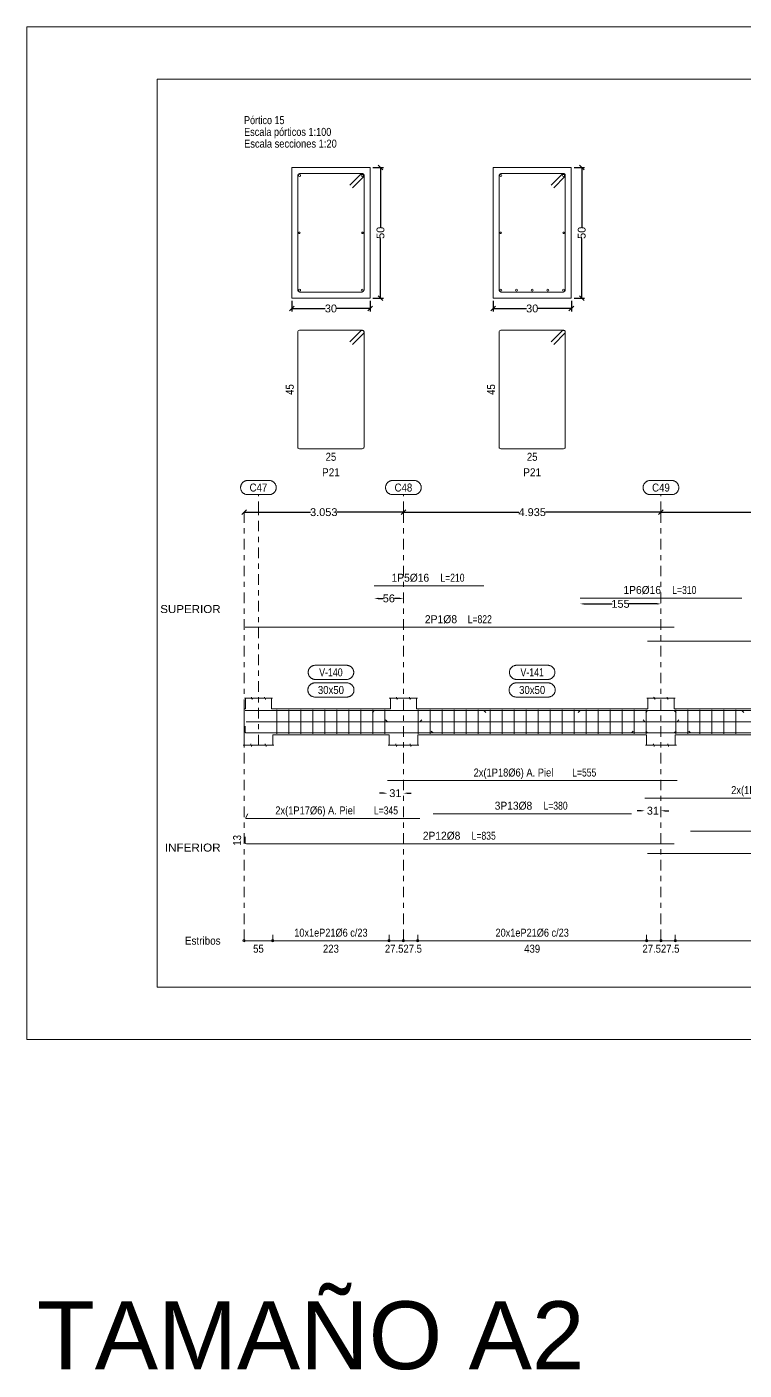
# Model space of a CAD drawing. Header units: millimetres. Extents: x 2 to 158, y -69 to 77.
# Drawn here: x 67.36 to 81.11, y -3.35 to 22.39 of the extents above; entities that cross this region are included whole.
import ezdxf
from ezdxf.enums import TextEntityAlignment as Align

# ---------------------------------------------------------------- set-up
doc = ezdxf.new("R2010")
doc.units = ezdxf.units.MM
doc.linetypes.add('CYPE_RAYAPUNTO', pattern=[0.4125, 0.2025, -0.105, 0, -0.105])
for name, color, linetype, lineweight in [('ALZ_ARM_LONG_ARM_TEXTOS', 3, 'Continuous', 9), ('ALZ_ARM_LONG_TXT_LONG', 3, 'Continuous', 9), ('ALZ_ARM_TRANS_TXT_EST', 3, 'Continuous', 9), ('ALZ_CONT_NUDOS', 122, 'Continuous', 9), ('ALZ_CONT_VIG_HORMIGON', 2, 'Continuous', 9), ('ALZ_COT_COT_ANCLAJES', 3, 'Continuous', 0), ('ALZ_COT_COT_ARM', 3, 'Continuous', 0), ('ALZ_COT_COT_EST', 3, 'Continuous', 0), ('ALZ_COT_COT_LIN_APOYOS', 2, 'CYPE_RAYAPUNTO', 0), ('ALZ_COT_LONGITUD_PROYECTADA', 122, 'Continuous', 0), ('ALZ_COT_TEXTOS_ESTRIBOS', 122, 'Continuous', 0), ('ALZ_REF_COT_LIN_AUX_COTA', 2, 'CYPE_RAYAPUNTO', 9), ('ALZ_REF_POSICIONES_ARMADURAS', 3, 'Continuous', 9), ('ALZ_REF_REF_ESCALA', 3, 'Continuous', 9), ('ALZ_REF_REF_NOMBRE', 3, 'Continuous', 9), ('ALZ_REF_REF_REFERENCIA', 3, 'Continuous', 9), ('ALZ_REF_REFERENCIA_PORTICO', 3, 'Continuous', 9), ('ALZ_REF_TEXTO_REF_NOMBRE', 3, 'Continuous', 9), ('ALZ_REF_TEXTO_REF_REFERENCIA', 3, 'Continuous', 9), ('ARM_LONGITUDINAL_Ø16', 212, 'Continuous', 9), ('ARM_LONGITUDINAL_Ø6', 151, 'Continuous', 9), ('ARM_LONGITUDINAL_Ø8', 32, 'Continuous', 9), ('ARM_TRANSVERSAL_Ø6', 151, 'Continuous', 9), ('CIM_REFEREN', 2, 'Continuous', 0), ('RECUAD_LIMITES', 2, 'Continuous', 0), ('RECUAD_MARCO', 1, 'Continuous', 20), ('SEC_CONT_VIG_HORMIGON_SECCION', 2, 'Continuous', 9), ('SEC_COTAS_SEC_DIM_VIGA', 122, 'Continuous', 0), ('SEC_COTAS_TEXTOS_DESPIECE_ESTRIBADO', 122, 'Continuous', 0), ('SEC_REF_TXT_POSICIONES_ARM_ESTRIBOS', 1, 'Continuous', 9)]:
    doc.layers.add(name, color=color, linetype=linetype, lineweight=lineweight)
doc.styles.add('CYPETXT_0.225_romans', font='arial.ttf', dxfattribs={"height": 0.15})
doc.styles.add('CYPETXT_romans', font='arial.ttf', dxfattribs={"height": 0.2})
doc.dimstyles.new('cype_arrow', dxfattribs={"dimtxt": 0.18, "dimasz": 0.075, "dimexe": 0.05625, "dimexo": 0.05625, "dimgap": 0, "dimtad": 0, "dimdec": 4, "dimzin": 0, "dimdsep": 46, "dimtxsty": 'CYPETXT_0.225_romans', "dimcen": 0.09, "dimadec": 0, "dimazin": 0, "dimtfac": 1, "dimtdec": 4, "dimtofl": 0, "dimtmove": 2, "dimatfit": 3, "dimfxl": 1, "dimtolj": 1, "dimtzin": 0, "dimarcsym": 0})
doc.dimstyles.new('cype_oblique', dxfattribs={"dimtxt": 0.18, "dimasz": 0.18, "dimexe": 0.05625, "dimexo": 0.05625, "dimgap": 0, "dimtad": 0, "dimdec": 4, "dimzin": 0, "dimdsep": 46, "dimtxsty": 'CYPETXT_0.225_romans', "dimblk": 'OBLIQUE', "dimtsz": 0.045, "dimcen": 0.09, "dimadec": 0, "dimazin": 0, "dimtfac": 1, "dimtdec": 4, "dimtofl": 0, "dimtmove": 2, "dimatfit": 3, "dimfxl": 1, "dimtolj": 1, "dimtzin": 0, "dimarcsym": 0})

# ---------------------------------------------------------------- blocks, each defined once
blk = doc.blocks.new('*D194')
at = {"layer": 'Defpoints', "color": 0, "transparency": 16777216}
for p in [(72.441, 17.189), (73.941, 17.189), (73.941, 16.989)]:
    blk.add_point(p, dxfattribs=at)
at = {"layer": 'SEC_COTAS_SEC_DIM_VIGA', "color": 0, "lineweight": -2, "transparency": 16777216}
for p, q in [((72.396, 16.944), (72.486, 17.034)), ((72.441, 17.133), (72.441, 16.933)), ((72.441, 16.989), (73.084, 16.989)), ((73.941, 16.989), (73.298, 16.989)), ((73.896, 16.944), (73.986, 17.034)), ((73.941, 17.133), (73.941, 16.933))]:
    blk.add_line(p, q, dxfattribs=at)
at = {"layer": 'SEC_COTAS_SEC_DIM_VIGA', "color": 0, "transparency": 16777216, "insert": (73.191, 16.989), "char_height": 0.15, "attachment_point": 5, "style": 'CYPETXT_0.225_romans'}
blk.add_mtext('\\A1;30', dxfattribs=at)
blk = doc.blocks.new('_OBLIQUE')
at = {"color": 0, "linetype": 'ByBlock', "lineweight": -2}
blk.add_line((-0.5, -0.5), (0.5, 0.5), dxfattribs=at)
blk = doc.blocks.new('*D195')
at = {"layer": 'Defpoints', "color": 0, "transparency": 16777216}
for p in [(73.941, 19.689), (74.141, 19.689), (73.941, 17.189)]:
    blk.add_point(p, dxfattribs=at)
at = {"layer": 'SEC_COTAS_SEC_DIM_VIGA', "color": 0, "lineweight": -2, "transparency": 16777216}
for p, q in [((73.997, 19.689), (74.197, 19.689)), ((74.186, 19.644), (74.096, 19.734)), ((74.141, 19.689), (74.141, 18.546)), ((74.141, 17.189), (74.141, 18.332)), ((73.997, 17.189), (74.197, 17.189)), ((74.186, 17.144), (74.096, 17.234))]:
    blk.add_line(p, q, dxfattribs=at)
at = {"layer": 'SEC_COTAS_SEC_DIM_VIGA', "color": 0, "transparency": 16777216, "insert": (74.141, 18.439), "char_height": 0.15, "attachment_point": 5, "rotation": 90, "style": 'CYPETXT_0.225_romans'}
blk.add_mtext('\\A1;50', dxfattribs=at)
blk = doc.blocks.new('*D196')
at = {"layer": 'Defpoints', "color": 0, "transparency": 16777216}
for p in [(76.298, 17.189), (77.798, 17.189), (77.798, 16.989)]:
    blk.add_point(p, dxfattribs=at)
at = {"layer": 'SEC_COTAS_SEC_DIM_VIGA', "color": 0, "lineweight": -2, "transparency": 16777216}
for p, q in [((76.253, 16.944), (76.343, 17.034)), ((76.298, 17.133), (76.298, 16.933)), ((76.298, 16.989), (76.941, 16.989)), ((77.798, 16.989), (77.155, 16.989)), ((77.753, 16.944), (77.843, 17.034)), ((77.798, 17.133), (77.798, 16.933))]:
    blk.add_line(p, q, dxfattribs=at)
at = {"layer": 'SEC_COTAS_SEC_DIM_VIGA', "color": 0, "transparency": 16777216, "insert": (77.048, 16.989), "char_height": 0.15, "attachment_point": 5, "style": 'CYPETXT_0.225_romans'}
blk.add_mtext('\\A1;30', dxfattribs=at)
blk = doc.blocks.new('*D197')
at = {"layer": 'Defpoints', "color": 0, "transparency": 16777216}
for p in [(77.798, 19.689), (77.997, 19.689), (77.798, 17.189)]:
    blk.add_point(p, dxfattribs=at)
at = {"layer": 'SEC_COTAS_SEC_DIM_VIGA', "color": 0, "lineweight": -2, "transparency": 16777216}
for p, q in [((77.854, 19.689), (78.053, 19.689)), ((78.042, 19.644), (77.952, 19.734)), ((77.997, 19.689), (77.997, 18.546)), ((77.997, 17.189), (77.997, 18.332)), ((77.854, 17.189), (78.053, 17.189)), ((78.042, 17.144), (77.952, 17.234))]:
    blk.add_line(p, q, dxfattribs=at)
at = {"layer": 'SEC_COTAS_SEC_DIM_VIGA', "color": 0, "transparency": 16777216, "insert": (77.997, 18.439), "char_height": 0.15, "attachment_point": 5, "rotation": 90, "style": 'CYPETXT_0.225_romans'}
blk.add_mtext('\\A1;50', dxfattribs=at)
blk = doc.blocks.new('*D216')
at = {"layer": 'ALZ_COT_LONGITUD_PROYECTADA', "color": 0, "lineweight": -2, "transparency": 16777216}
for p, q in [((71.482, 13.041), (71.572, 13.131)), ((74.535, 13.041), (74.625, 13.131)), ((71.527, 13.086), (72.801, 13.086)), ((74.58, 13.086), (73.307, 13.086))]:
    blk.add_line(p, q, dxfattribs=at)
at = {"layer": 'Defpoints', "color": 0, "transparency": 16777216}
for p in [(71.527, 13.086), (71.527, 13.086), (74.58, 13.086)]:
    blk.add_point(p, dxfattribs=at)
at = {"layer": 'ALZ_COT_LONGITUD_PROYECTADA', "color": 0, "transparency": 16777216, "insert": (73.054, 13.086), "char_height": 0.15, "attachment_point": 5, "style": 'CYPETXT_0.225_romans'}
blk.add_mtext('\\A1;3.053', dxfattribs=at)
blk = doc.blocks.new('*D217')
at = {"layer": 'ALZ_COT_LONGITUD_PROYECTADA', "color": 0, "lineweight": -2, "transparency": 16777216}
for p, q in [((74.535, 13.041), (74.625, 13.131)), ((79.47, 13.041), (79.56, 13.131)), ((74.58, 13.086), (76.791, 13.086)), ((79.515, 13.086), (77.304, 13.086))]:
    blk.add_line(p, q, dxfattribs=at)
at = {"layer": 'Defpoints', "color": 0, "transparency": 16777216}
for p in [(74.58, 13.086), (74.58, 13.086), (79.515, 13.086)]:
    blk.add_point(p, dxfattribs=at)
at = {"layer": 'ALZ_COT_LONGITUD_PROYECTADA', "color": 0, "transparency": 16777216, "insert": (77.048, 13.086), "char_height": 0.15, "attachment_point": 5, "style": 'CYPETXT_0.225_romans'}
blk.add_mtext('\\A1;4.935', dxfattribs=at)
blk = doc.blocks.new('*D218')
at = {"layer": 'ALZ_COT_LONGITUD_PROYECTADA', "color": 0, "lineweight": -2, "transparency": 16777216}
for p, q in [((79.47, 13.041), (79.56, 13.131)), ((84.405, 13.041), (84.495, 13.131)), ((79.515, 13.086), (81.726, 13.086)), ((84.45, 13.086), (82.239, 13.086))]:
    blk.add_line(p, q, dxfattribs=at)
at = {"layer": 'Defpoints', "color": 0, "transparency": 16777216}
for p in [(79.515, 13.086), (79.515, 13.086), (84.45, 13.086)]:
    blk.add_point(p, dxfattribs=at)
at = {"layer": 'ALZ_COT_LONGITUD_PROYECTADA', "color": 0, "transparency": 16777216, "insert": (81.983, 13.086), "char_height": 0.15, "attachment_point": 5, "style": 'CYPETXT_0.225_romans'}
blk.add_mtext('\\A1;4.935', dxfattribs=at)
blk = doc.blocks.new('*D227')
at = {"layer": 'ALZ_COT_COT_ARM', "color": 0, "lineweight": -2, "transparency": 16777216}
for p, q in [((74.198, 7.702), (74.123, 7.702)), ((74.655, 7.702), (74.73, 7.702))]:
    blk.add_line(p, q, dxfattribs=at)
at = {"layer": 'ALZ_COT_COT_ARM', "color": 0, "transparency": 16777216}
for points in [[(74.198, 7.715), (74.198, 7.69), (74.273, 7.702)], [(74.655, 7.715), (74.655, 7.69), (74.58, 7.702)]]:
    blk.add_solid(points, dxfattribs=at)
at = {"layer": 'Defpoints', "color": 0, "transparency": 16777216}
for p in [(74.273, 7.702), (74.58, 7.702), (74.58, 7.702)]:
    blk.add_point(p, dxfattribs=at)
at = {"layer": 'ALZ_COT_COT_ARM', "color": 0, "transparency": 16777216, "insert": (74.426, 7.702), "char_height": 0.15, "attachment_point": 5, "style": 'CYPETXT_0.225_romans'}
blk.add_mtext('\\A1;31', dxfattribs=at)
blk = doc.blocks.new('*D228')
at = {"layer": 'ALZ_COT_COT_ARM', "color": 0, "lineweight": -2, "transparency": 16777216}
for p, q in [((79.133, 7.366), (79.058, 7.366)), ((79.59, 7.366), (79.665, 7.366))]:
    blk.add_line(p, q, dxfattribs=at)
at = {"layer": 'ALZ_COT_COT_ARM', "color": 0, "transparency": 16777216}
for points in [[(79.133, 7.378), (79.133, 7.353), (79.208, 7.366)], [(79.59, 7.378), (79.59, 7.353), (79.515, 7.366)]]:
    blk.add_solid(points, dxfattribs=at)
at = {"layer": 'Defpoints', "color": 0, "transparency": 16777216}
for p in [(79.208, 7.366), (79.515, 7.366), (79.515, 7.366)]:
    blk.add_point(p, dxfattribs=at)
at = {"layer": 'ALZ_COT_COT_ARM', "color": 0, "transparency": 16777216, "insert": (79.361, 7.366), "char_height": 0.15, "attachment_point": 5, "style": 'CYPETXT_0.225_romans'}
blk.add_mtext('\\A1;31', dxfattribs=at)
blk = doc.blocks.new('*D237')
at = {"layer": 'ALZ_COT_COT_ARM', "color": 0, "lineweight": -2, "transparency": 16777216}
for p, q in [((74.097, 11.434), (74.194, 11.434)), ((74.505, 11.434), (74.409, 11.434))]:
    blk.add_line(p, q, dxfattribs=at)
at = {"layer": 'ALZ_COT_COT_ARM', "color": 0, "transparency": 16777216}
for points in [[(74.097, 11.447), (74.097, 11.422), (74.022, 11.434)], [(74.505, 11.447), (74.505, 11.422), (74.58, 11.434)]]:
    blk.add_solid(points, dxfattribs=at)
at = {"layer": 'Defpoints', "color": 0, "transparency": 16777216}
for p in [(74.022, 11.434), (74.58, 11.434), (74.58, 11.434)]:
    blk.add_point(p, dxfattribs=at)
at = {"layer": 'ALZ_COT_COT_ARM', "color": 0, "transparency": 16777216, "insert": (74.301, 11.434), "char_height": 0.15, "attachment_point": 5, "style": 'CYPETXT_0.225_romans'}
blk.add_mtext('\\A1;56', dxfattribs=at)
blk = doc.blocks.new('*D238')
at = {"layer": 'ALZ_COT_COT_ARM', "color": 0, "lineweight": -2, "transparency": 16777216}
for p, q in [((78.04, 11.329), (78.581, 11.329)), ((79.44, 11.329), (78.899, 11.329))]:
    blk.add_line(p, q, dxfattribs=at)
at = {"layer": 'ALZ_COT_COT_ARM', "color": 0, "transparency": 16777216}
for points in [[(78.04, 11.342), (78.04, 11.317), (77.965, 11.329)], [(79.44, 11.342), (79.44, 11.317), (79.515, 11.329)]]:
    blk.add_solid(points, dxfattribs=at)
at = {"layer": 'Defpoints', "color": 0, "transparency": 16777216}
for p in [(77.965, 11.329), (79.515, 11.329), (79.515, 11.329)]:
    blk.add_point(p, dxfattribs=at)
at = {"layer": 'ALZ_COT_COT_ARM', "color": 0, "transparency": 16777216, "insert": (78.74, 11.329), "char_height": 0.15, "attachment_point": 5, "style": 'CYPETXT_0.225_romans'}
blk.add_mtext('\\A1;155', dxfattribs=at)

msp = doc.modelspace()

# ---------------------------------------------------------------- linework, layer by layer
at = {"layer": 'ALZ_CONT_NUDOS'}
for p, q in [((71.52727, 9.32004), (71.55227, 9.32004)), ((71.55227, 9.32004), (71.55227, 9.52004)), ((72.05227, 9.32004), (72.05227, 9.52004)), ((72.07727, 9.32004), (72.05227, 9.32004)), ((74.30515, 9.32004), (74.33015, 9.32004)), ((74.33015, 9.32004), (74.33015, 9.52004)), ((74.83015, 9.32004), (74.83015, 9.52004)), ((74.85515, 9.32004), (74.83015, 9.32004)), ((79.24015, 9.32004), (79.26515, 9.32004)), ((79.26515, 9.32004), (79.26515, 9.52004)), ((79.76515, 9.32004), (79.76515, 9.52004)), ((79.79015, 9.32004), (79.76515, 9.32004)), ((71.52727, 8.82004), (71.52727, 8.62004)), ((72.07727, 8.82004), (72.07727, 8.62004)), ((74.30515, 8.82004), (74.30515, 8.62004)), ((74.85515, 8.82004), (74.85515, 8.62004)), ((79.24015, 8.82004), (79.24015, 8.62004)), ((79.79015, 8.82004), (79.79015, 8.62004))]:
    msp.add_line(p, q, dxfattribs=at)
for points in [[(71.53227, 9.52004), (71.66227, 9.52004), (71.66977, 9.54504), (71.68477, 9.49504), (71.69227, 9.52004), (71.82227, 9.52004)], [(71.78227, 9.52004), (71.91227, 9.52004), (71.91977, 9.54504), (71.93477, 9.49504), (71.94227, 9.52004), (72.07227, 9.52004)], [(74.31015, 9.52004), (74.44015, 9.52004), (74.44765, 9.54504), (74.46265, 9.49504), (74.47015, 9.52004), (74.60015, 9.52004)], [(74.56015, 9.52004), (74.69015, 9.52004), (74.69765, 9.54504), (74.71265, 9.49504), (74.72015, 9.52004), (74.85015, 9.52004)], [(79.24515, 9.52004), (79.37515, 9.52004), (79.38265, 9.54504), (79.39765, 9.49504), (79.40515, 9.52004), (79.53515, 9.52004)], [(79.49515, 9.52004), (79.62515, 9.52004), (79.63265, 9.54504), (79.64765, 9.49504), (79.65515, 9.52004), (79.78515, 9.52004)], [(71.52727, 9.32004), (71.52727, 8.82004)], [(71.50727, 8.62004), (71.64977, 8.62004), (71.65727, 8.64504), (71.67227, 8.59504), (71.67977, 8.62004), (71.82227, 8.62004)], [(71.78227, 8.62004), (71.92477, 8.62004), (71.93227, 8.64504), (71.94727, 8.59504), (71.95477, 8.62004), (72.09727, 8.62004)], [(74.28515, 8.62004), (74.42765, 8.62004), (74.43515, 8.64504), (74.45015, 8.59504), (74.45765, 8.62004), (74.60015, 8.62004)], [(74.56015, 8.62004), (74.70265, 8.62004), (74.71015, 8.64504), (74.72515, 8.59504), (74.73265, 8.62004), (74.87515, 8.62004)], [(79.22015, 8.62004), (79.36265, 8.62004), (79.37015, 8.64504), (79.38515, 8.59504), (79.39265, 8.62004), (79.53515, 8.62004)], [(79.49515, 8.62004), (79.63765, 8.62004), (79.64515, 8.64504), (79.66015, 8.59504), (79.66765, 8.62004), (79.81015, 8.62004)]]:
    msp.add_lwpolyline(points, dxfattribs=at)
at = {"layer": 'ALZ_CONT_VIG_HORMIGON'}
for p, q in [((72.07727, 9.32004), (74.30515, 9.32004)), ((74.85515, 9.32004), (79.24015, 9.32004)), ((79.79015, 9.32004), (84.17515, 9.32004)), ((72.07727, 8.82004), (74.30515, 8.82004)), ((74.85515, 8.82004), (79.24015, 8.82004)), ((79.79015, 8.82004), (84.17515, 8.82004))]:
    msp.add_line(p, q, dxfattribs=at)
at = {"layer": 'ALZ_COT_COT_EST'}
for p, q in [((71.52727, 4.87622), (71.52727, 4.98872)), ((72.07727, 4.87622), (72.07727, 4.98872)), ((74.30515, 4.87622), (74.30515, 4.98872)), ((74.58015, 4.87622), (74.58015, 4.98872)), ((74.85515, 4.87622), (74.85515, 4.98872)), ((79.24015, 4.87622), (79.24015, 4.98872)), ((79.51515, 4.87622), (79.51515, 4.98872)), ((79.79015, 4.87622), (79.79015, 4.98872))]:
    msp.add_line(p, q, dxfattribs=at)
for points in [[(71.52727, 4.87622), (72.07727, 4.87622), (72.07727, 4.98872)], [(72.07727, 4.87622), (74.30515, 4.87622), (74.30515, 4.98872)], [(74.30515, 4.87622), (74.58015, 4.87622), (74.58015, 4.98872)], [(74.58015, 4.87622), (74.85515, 4.87622), (74.85515, 4.98872)], [(74.85515, 4.87622), (79.24015, 4.87622), (79.24015, 4.98872)], [(79.24015, 4.87622), (79.51515, 4.87622), (79.51515, 4.98872)], [(79.51515, 4.87622), (79.79015, 4.87622), (79.79015, 4.98872)], [(79.79015, 4.87622), (84.17515, 4.87622), (84.17515, 4.98872)]]:
    msp.add_lwpolyline(points, dxfattribs=at)
for centre in [(71.52727, 4.87622), (72.07727, 4.87622), (72.07727, 4.87622), (74.30515, 4.87622), (74.30515, 4.87622), (74.58015, 4.87622), (74.58015, 4.87622), (74.85515, 4.87622), (74.85515, 4.87622), (79.24015, 4.87622), (79.24015, 4.87622), (79.51515, 4.87622), (79.51515, 4.87622), (79.79015, 4.87622), (79.79015, 4.87622)]:
    msp.add_circle(centre, 0.0225, dxfattribs=at)
at = {"layer": 'ALZ_COT_COT_LIN_APOYOS'}
for p, q in [((71.52727, 13.08585), (71.52727, 4.87622)), ((74.58015, 13.08585), (74.58015, 4.87622)), ((79.51515, 13.08585), (79.51515, 4.87622))]:
    msp.add_line(p, q, dxfattribs=at)
at = {"layer": 'ALZ_REF_COT_LIN_AUX_COTA'}
for p, q in [((71.80227, 13.08585), (71.80227, 13.42335)), ((74.58015, 13.08585), (74.58015, 13.42335)), ((79.51515, 13.08585), (79.51515, 13.42335)), ((71.80227, 8.62004), (71.80227, 13.08585))]:
    msp.add_line(p, q, dxfattribs=at)
at = {"layer": 'ALZ_REF_REF_NOMBRE'}
for points in [[(73.49271, 10.15254), (73.50173, 10.15224), (73.5107, 10.15134), (73.5196, 10.14984), (73.52838, 10.14774), (73.53699, 10.14507), (73.54541, 10.14183), (73.5536, 10.13803), (73.56151, 10.13369), (73.56911, 10.12884), (73.57638, 10.12349), (73.58327, 10.11766), (73.58975, 10.11139), (73.5958, 10.1047), (73.6014, 10.09762), (73.6065, 10.09018), (73.6111, 10.08242), (73.61517, 10.07437), (73.61869, 10.06606), (73.62165, 10.05754), (73.62403, 10.04884), (73.62583, 10.03999), (73.62703, 10.03105), (73.62764, 10.02205), (73.62764, 10.01303), (73.62703, 10.00403), (73.62583, 9.99509), (73.62403, 9.98624), (73.62165, 9.97754), (73.61869, 9.96902), (73.61517, 9.96071), (73.6111, 9.95266), (73.6065, 9.9449), (73.6014, 9.93746), (73.5958, 9.93038), (73.58975, 9.92369), (73.58327, 9.91742), (73.57638, 9.91159), (73.56911, 9.90624), (73.56151, 9.90139), (73.5536, 9.89705), (73.54541, 9.89325), (73.53699, 9.89001), (73.52838, 9.88734), (73.5196, 9.88525), (73.5107, 9.88374), (73.50173, 9.88284), (73.49271, 9.88254), (72.88971, 9.88254), (72.88069, 9.88284), (72.87172, 9.88374), (72.86282, 9.88525), (72.85404, 9.88734), (72.84543, 9.89001), (72.83701, 9.89325), (72.82882, 9.89705), (72.82091, 9.90139), (72.81331, 9.90624), (72.80604, 9.91159), (72.79915, 9.91742), (72.79267, 9.92369), (72.78662, 9.93038), (72.78103, 9.93746), (72.77592, 9.9449), (72.77132, 9.95266), (72.76725, 9.96071), (72.76373, 9.96902), (72.76077, 9.97754), (72.75839, 9.98624), (72.75659, 9.99509), (72.75539, 10.00403), (72.75479, 10.01303), (72.75479, 10.02205), (72.75539, 10.03105), (72.75659, 10.03999), (72.75839, 10.04884), (72.76077, 10.05754), (72.76373, 10.06606), (72.76725, 10.07437), (72.77132, 10.08242), (72.77592, 10.09018), (72.78103, 10.09762), (72.78662, 10.1047), (72.79267, 10.11139), (72.79915, 10.11766), (72.80604, 10.12349), (72.81331, 10.12884), (72.82091, 10.13369), (72.82882, 10.13803), (72.83701, 10.14183), (72.84543, 10.14507), (72.85404, 10.14774), (72.86282, 10.14984), (72.87172, 10.15134), (72.88069, 10.15224), (72.88971, 10.15254), (73.49271, 10.15254)], [(77.34915, 10.15254), (77.35816, 10.15224), (77.36714, 10.15134), (77.37604, 10.14984), (77.38481, 10.14774), (77.39343, 10.14507), (77.40185, 10.14183), (77.41003, 10.13803), (77.41795, 10.13369), (77.42555, 10.12884), (77.43281, 10.12349), (77.4397, 10.11766), (77.44619, 10.11139), (77.45224, 10.1047), (77.45783, 10.09762), (77.46294, 10.09018), (77.46754, 10.08242), (77.47161, 10.07437), (77.47513, 10.06606), (77.47809, 10.05754), (77.48047, 10.04884), (77.48227, 10.03999), (77.48347, 10.03105), (77.48407, 10.02205), (77.48407, 10.01303), (77.48347, 10.00403), (77.48227, 9.99509), (77.48047, 9.98624), (77.47809, 9.97754), (77.47513, 9.96902), (77.47161, 9.96071), (77.46754, 9.95266), (77.46294, 9.9449), (77.45783, 9.93746), (77.45224, 9.93038), (77.44619, 9.92369), (77.4397, 9.91742), (77.43281, 9.91159), (77.42555, 9.90624), (77.41795, 9.90139), (77.41003, 9.89705), (77.40185, 9.89325), (77.39343, 9.89001), (77.38481, 9.88734), (77.37604, 9.88525), (77.36714, 9.88374), (77.35816, 9.88284), (77.34915, 9.88254), (76.74615, 9.88254), (76.73713, 9.88284), (76.72815, 9.88374), (76.71926, 9.88525), (76.71048, 9.88734), (76.70186, 9.89001), (76.69345, 9.89325), (76.68526, 9.89705), (76.67735, 9.90139), (76.66974, 9.90624), (76.66248, 9.91159), (76.65559, 9.91742), (76.64911, 9.92369), (76.64305, 9.93038), (76.63746, 9.93746), (76.63236, 9.9449), (76.62776, 9.95266), (76.62369, 9.96071), (76.62017, 9.96902), (76.61721, 9.97754), (76.61483, 9.98624), (76.61303, 9.99509), (76.61183, 10.00403), (76.61122, 10.01303), (76.61122, 10.02205), (76.61183, 10.03105), (76.61303, 10.03999), (76.61483, 10.04884), (76.61721, 10.05754), (76.62017, 10.06606), (76.62369, 10.07437), (76.62776, 10.08242), (76.63236, 10.09018), (76.63746, 10.09762), (76.64305, 10.1047), (76.64911, 10.11139), (76.65559, 10.11766), (76.66248, 10.12349), (76.66974, 10.12884), (76.67735, 10.13369), (76.68526, 10.13803), (76.69345, 10.14183), (76.70186, 10.14507), (76.71048, 10.14774), (76.71926, 10.14984), (76.72815, 10.15134), (76.73713, 10.15224), (76.74615, 10.15254), (77.34915, 10.15254)], [(73.49834, 9.81504), (73.50735, 9.81474), (73.51633, 9.81384), (73.52523, 9.81234), (73.534, 9.81024), (73.54262, 9.80757), (73.55104, 9.80433), (73.55922, 9.80053), (73.56713, 9.79619), (73.57474, 9.79134), (73.582, 9.78599), (73.58889, 9.78016), (73.59538, 9.77389), (73.60143, 9.7672), (73.60702, 9.76012), (73.61213, 9.75268), (73.61672, 9.74492), (73.62079, 9.73687), (73.62432, 9.72856), (73.62727, 9.72004), (73.62966, 9.71134), (73.63146, 9.70249), (73.63266, 9.69355), (73.63326, 9.68455), (73.63326, 9.67553), (73.63266, 9.66653), (73.63146, 9.65759), (73.62966, 9.64874), (73.62727, 9.64004), (73.62432, 9.63152), (73.62079, 9.62321), (73.61672, 9.61516), (73.61213, 9.6074), (73.60702, 9.59996), (73.60143, 9.59288), (73.59538, 9.58619), (73.58889, 9.57992), (73.582, 9.57409), (73.57474, 9.56874), (73.56713, 9.56389), (73.55922, 9.55955), (73.55104, 9.55575), (73.54262, 9.55251), (73.534, 9.54984), (73.52523, 9.54775), (73.51633, 9.54624), (73.50735, 9.54534), (73.49834, 9.54504), (72.88409, 9.54504), (72.87507, 9.54534), (72.86609, 9.54624), (72.8572, 9.54775), (72.84842, 9.54984), (72.8398, 9.55251), (72.83138, 9.55575), (72.8232, 9.55955), (72.81529, 9.56389), (72.80768, 9.56874), (72.80042, 9.57409), (72.79353, 9.57992), (72.78704, 9.58619), (72.78099, 9.59288), (72.7754, 9.59996), (72.7703, 9.6074), (72.7657, 9.61516), (72.76163, 9.62321), (72.75811, 9.63152), (72.75515, 9.64004), (72.75276, 9.64874), (72.75097, 9.65759), (72.74976, 9.66653), (72.74916, 9.67553), (72.74916, 9.68455), (72.74976, 9.69355), (72.75097, 9.70249), (72.75276, 9.71134), (72.75515, 9.72004), (72.75811, 9.72856), (72.76163, 9.73687), (72.7657, 9.74492), (72.7703, 9.75268), (72.7754, 9.76012), (72.78099, 9.7672), (72.78704, 9.77389), (72.79353, 9.78016), (72.80042, 9.78599), (72.80768, 9.79134), (72.81529, 9.79619), (72.8232, 9.80053), (72.83138, 9.80433), (72.8398, 9.80757), (72.84842, 9.81024), (72.8572, 9.81234), (72.86609, 9.81384), (72.87507, 9.81474), (72.88409, 9.81504), (73.49834, 9.81504)], [(77.35477, 9.81504), (77.36379, 9.81474), (77.37277, 9.81384), (77.38166, 9.81234), (77.39044, 9.81024), (77.39906, 9.80757), (77.40748, 9.80433), (77.41566, 9.80053), (77.42357, 9.79619), (77.43118, 9.79134), (77.43844, 9.78599), (77.44533, 9.78016), (77.45181, 9.77389), (77.45787, 9.7672), (77.46346, 9.76012), (77.46856, 9.75268), (77.47316, 9.74492), (77.47723, 9.73687), (77.48075, 9.72856), (77.48371, 9.72004), (77.4861, 9.71134), (77.48789, 9.70249), (77.48909, 9.69355), (77.4897, 9.68455), (77.4897, 9.67553), (77.48909, 9.66653), (77.48789, 9.65759), (77.4861, 9.64874), (77.48371, 9.64004), (77.48075, 9.63152), (77.47723, 9.62321), (77.47316, 9.61516), (77.46856, 9.6074), (77.46346, 9.59996), (77.45787, 9.59288), (77.45181, 9.58619), (77.44533, 9.57992), (77.43844, 9.57409), (77.43118, 9.56874), (77.42357, 9.56389), (77.41566, 9.55955), (77.40748, 9.55575), (77.39906, 9.55251), (77.39044, 9.54984), (77.38166, 9.54775), (77.37277, 9.54624), (77.36379, 9.54534), (77.35477, 9.54504), (76.74052, 9.54504), (76.73151, 9.54534), (76.72253, 9.54624), (76.71363, 9.54775), (76.70486, 9.54984), (76.69624, 9.55251), (76.68782, 9.55575), (76.67964, 9.55955), (76.67172, 9.56389), (76.66412, 9.56874), (76.65686, 9.57409), (76.64997, 9.57992), (76.64348, 9.58619), (76.63743, 9.59288), (76.63184, 9.59996), (76.62673, 9.6074), (76.62213, 9.61516), (76.61807, 9.62321), (76.61454, 9.63152), (76.61158, 9.64004), (76.6092, 9.64874), (76.6074, 9.65759), (76.6062, 9.66653), (76.6056, 9.67553), (76.6056, 9.68455), (76.6062, 9.69355), (76.6074, 9.70249), (76.6092, 9.71134), (76.61158, 9.72004), (76.61454, 9.72856), (76.61807, 9.73687), (76.62213, 9.74492), (76.62673, 9.75268), (76.63184, 9.76012), (76.63743, 9.7672), (76.64348, 9.77389), (76.64997, 9.78016), (76.65686, 9.78599), (76.66412, 9.79134), (76.67172, 9.79619), (76.67964, 9.80053), (76.68782, 9.80433), (76.69624, 9.80757), (76.70486, 9.81024), (76.71363, 9.81234), (76.72253, 9.81384), (76.73151, 9.81474), (76.74052, 9.81504), (77.35477, 9.81504)]]:
    msp.add_lwpolyline(points, close=True, dxfattribs=at)
at = {"layer": 'ALZ_REF_REF_REFERENCIA'}
for points in [[(72.00927, 13.69335), (72.01829, 13.69305), (72.02727, 13.69215), (72.03616, 13.69065), (72.04494, 13.68856), (72.05356, 13.68588), (72.06198, 13.68264), (72.07016, 13.67884), (72.07807, 13.67451), (72.08568, 13.66965), (72.09294, 13.6643), (72.09983, 13.65848), (72.10631, 13.6522), (72.11237, 13.64551), (72.11796, 13.63843), (72.12306, 13.63099), (72.12766, 13.62323), (72.13173, 13.61518), (72.13525, 13.60687), (72.13821, 13.59835), (72.1406, 13.58965), (72.14239, 13.58081), (72.1436, 13.57187), (72.1442, 13.56286), (72.1442, 13.55384), (72.1436, 13.54484), (72.14239, 13.5359), (72.1406, 13.52706), (72.13821, 13.51836), (72.13525, 13.50983), (72.13173, 13.50153), (72.12766, 13.49348), (72.12306, 13.48571), (72.11796, 13.47827), (72.11237, 13.47119), (72.10631, 13.4645), (72.09983, 13.45823), (72.09294, 13.45241), (72.08568, 13.44705), (72.07807, 13.4422), (72.07016, 13.43786), (72.06198, 13.43407), (72.05356, 13.43082), (72.04494, 13.42815), (72.03616, 13.42606), (72.02727, 13.42456), (72.01829, 13.42366), (72.00927, 13.42335), (71.59527, 13.42335), (71.58626, 13.42366), (71.57728, 13.42456), (71.56838, 13.42606), (71.55961, 13.42815), (71.55099, 13.43082), (71.54257, 13.43407), (71.53439, 13.43786), (71.52648, 13.4422), (71.51887, 13.44705), (71.51161, 13.45241), (71.50472, 13.45823), (71.49823, 13.4645), (71.49218, 13.47119), (71.48659, 13.47827), (71.48148, 13.48571), (71.47689, 13.49348), (71.47282, 13.50153), (71.46929, 13.50983), (71.46633, 13.51836), (71.46395, 13.52706), (71.46215, 13.5359), (71.46095, 13.54484), (71.46035, 13.55384), (71.46035, 13.56286), (71.46095, 13.57187), (71.46215, 13.58081), (71.46395, 13.58965), (71.46633, 13.59835), (71.46929, 13.60687), (71.47282, 13.61518), (71.47689, 13.62323), (71.48148, 13.63099), (71.48659, 13.63843), (71.49218, 13.64551), (71.49823, 13.6522), (71.50472, 13.65848), (71.51161, 13.6643), (71.51887, 13.66965), (71.52648, 13.67451), (71.53439, 13.67884), (71.54257, 13.68264), (71.55099, 13.68588), (71.55961, 13.68856), (71.56838, 13.69065), (71.57728, 13.69215), (71.58626, 13.69305), (71.59527, 13.69335), (72.00927, 13.69335)], [(74.78715, 13.69335), (74.79616, 13.69305), (74.80514, 13.69215), (74.81404, 13.69065), (74.82281, 13.68856), (74.83143, 13.68588), (74.83985, 13.68264), (74.84803, 13.67884), (74.85595, 13.67451), (74.86355, 13.66965), (74.87081, 13.6643), (74.8777, 13.65848), (74.88419, 13.6522), (74.89024, 13.64551), (74.89583, 13.63843), (74.90094, 13.63099), (74.90554, 13.62323), (74.90961, 13.61518), (74.91313, 13.60687), (74.91609, 13.59835), (74.91847, 13.58965), (74.92027, 13.58081), (74.92147, 13.57187), (74.92207, 13.56286), (74.92207, 13.55384), (74.92147, 13.54484), (74.92027, 13.5359), (74.91847, 13.52706), (74.91609, 13.51836), (74.91313, 13.50983), (74.90961, 13.50153), (74.90554, 13.49348), (74.90094, 13.48571), (74.89583, 13.47827), (74.89024, 13.47119), (74.88419, 13.4645), (74.8777, 13.45823), (74.87081, 13.45241), (74.86355, 13.44705), (74.85595, 13.4422), (74.84803, 13.43786), (74.83985, 13.43407), (74.83143, 13.43082), (74.82281, 13.42815), (74.81404, 13.42606), (74.80514, 13.42456), (74.79616, 13.42366), (74.78715, 13.42335), (74.37315, 13.42335), (74.36413, 13.42366), (74.35515, 13.42456), (74.34626, 13.42606), (74.33748, 13.42815), (74.32886, 13.43082), (74.32045, 13.43407), (74.31226, 13.43786), (74.30435, 13.4422), (74.29674, 13.44705), (74.28948, 13.45241), (74.28259, 13.45823), (74.27611, 13.4645), (74.27005, 13.47119), (74.26446, 13.47827), (74.25936, 13.48571), (74.25476, 13.49348), (74.25069, 13.50153), (74.24717, 13.50983), (74.24421, 13.51836), (74.24183, 13.52706), (74.24003, 13.5359), (74.23883, 13.54484), (74.23822, 13.55384), (74.23822, 13.56286), (74.23883, 13.57187), (74.24003, 13.58081), (74.24183, 13.58965), (74.24421, 13.59835), (74.24717, 13.60687), (74.25069, 13.61518), (74.25476, 13.62323), (74.25936, 13.63099), (74.26446, 13.63843), (74.27005, 13.64551), (74.27611, 13.6522), (74.28259, 13.65848), (74.28948, 13.6643), (74.29674, 13.66965), (74.30435, 13.67451), (74.31226, 13.67884), (74.32045, 13.68264), (74.32886, 13.68588), (74.33748, 13.68856), (74.34626, 13.69065), (74.35515, 13.69215), (74.36413, 13.69305), (74.37315, 13.69335), (74.78715, 13.69335)], [(79.72215, 13.69335), (79.73116, 13.69305), (79.74014, 13.69215), (79.74904, 13.69065), (79.75781, 13.68856), (79.76643, 13.68588), (79.77485, 13.68264), (79.78303, 13.67884), (79.79095, 13.67451), (79.79855, 13.66965), (79.80581, 13.6643), (79.8127, 13.65848), (79.81919, 13.6522), (79.82524, 13.64551), (79.83083, 13.63843), (79.83594, 13.63099), (79.84054, 13.62323), (79.84461, 13.61518), (79.84813, 13.60687), (79.85109, 13.59835), (79.85347, 13.58965), (79.85527, 13.58081), (79.85647, 13.57187), (79.85707, 13.56286), (79.85707, 13.55384), (79.85647, 13.54484), (79.85527, 13.5359), (79.85347, 13.52706), (79.85109, 13.51836), (79.84813, 13.50983), (79.84461, 13.50153), (79.84054, 13.49348), (79.83594, 13.48571), (79.83083, 13.47827), (79.82524, 13.47119), (79.81919, 13.4645), (79.8127, 13.45823), (79.80581, 13.45241), (79.79855, 13.44705), (79.79095, 13.4422), (79.78303, 13.43786), (79.77485, 13.43407), (79.76643, 13.43082), (79.75781, 13.42815), (79.74904, 13.42606), (79.74014, 13.42456), (79.73116, 13.42366), (79.72215, 13.42335), (79.30815, 13.42335), (79.29913, 13.42366), (79.29015, 13.42456), (79.28126, 13.42606), (79.27248, 13.42815), (79.26386, 13.43082), (79.25545, 13.43407), (79.24726, 13.43786), (79.23935, 13.4422), (79.23174, 13.44705), (79.22448, 13.45241), (79.21759, 13.45823), (79.21111, 13.4645), (79.20505, 13.47119), (79.19946, 13.47827), (79.19436, 13.48571), (79.18976, 13.49348), (79.18569, 13.50153), (79.18217, 13.50983), (79.17921, 13.51836), (79.17683, 13.52706), (79.17503, 13.5359), (79.17383, 13.54484), (79.17322, 13.55384), (79.17322, 13.56286), (79.17383, 13.57187), (79.17503, 13.58081), (79.17683, 13.58965), (79.17921, 13.59835), (79.18217, 13.60687), (79.18569, 13.61518), (79.18976, 13.62323), (79.19436, 13.63099), (79.19946, 13.63843), (79.20505, 13.64551), (79.21111, 13.6522), (79.21759, 13.65848), (79.22448, 13.6643), (79.23174, 13.66965), (79.23935, 13.67451), (79.24726, 13.67884), (79.25545, 13.68264), (79.26386, 13.68588), (79.27248, 13.68856), (79.28126, 13.69065), (79.29015, 13.69215), (79.29913, 13.69305), (79.30815, 13.69335), (79.72215, 13.69335)]]:
    msp.add_lwpolyline(points, close=True, dxfattribs=at)
at = {"layer": 'ARM_LONGITUDINAL_Ø16'}
for p, q in [((74.02215, 9.28404), (73.9868, 9.24869)), ((76.12215, 9.28404), (76.15751, 9.24869)), ((77.96515, 9.28404), (77.92979, 9.24869)), ((81.06515, 9.28404), (81.1005, 9.24869))]:
    msp.add_line(p, q, dxfattribs=at)
for points in [[(74.02215, 11.67745), (76.12215, 11.67745)], [(77.96515, 11.44194), (81.06515, 11.44194)], [(74.02215, 9.28404), (76.12215, 9.28404)], [(77.96515, 9.28404), (81.06515, 9.28404)]]:
    msp.add_lwpolyline(points, dxfattribs=at)
at = {"layer": 'ARM_LONGITUDINAL_Ø6'}
for p, q in [((74.27265, 9.07004), (74.23729, 9.1054)), ((74.89727, 9.07004), (74.93263, 9.1054)), ((79.20765, 9.07004), (79.17229, 9.1054)), ((79.82265, 9.07004), (79.858, 9.1054))]:
    msp.add_line(p, q, dxfattribs=at)
for points in [[(71.56806, 9.07004), (74.89727, 9.07004)], [(74.27265, 9.07004), (79.82265, 9.07004)], [(79.20765, 9.07004), (84.75765, 9.07004)], [(74.27265, 7.94504), (79.82265, 7.94504)], [(79.20765, 7.60891), (84.75765, 7.60891)], [(71.59727, 7.3056), (71.55767, 7.237), (71.55892, 7.22989), (71.56253, 7.22364), (71.56806, 7.219), (74.89727, 7.219)]]:
    msp.add_lwpolyline(points, dxfattribs=at)
for centre in [(72.58621, 18.43885), (73.79621, 18.43885), (76.44265, 18.43885), (77.65265, 18.43885)]:
    msp.add_circle(centre, 0.015, dxfattribs=at)
at = {"layer": 'ARM_LONGITUDINAL_Ø8'}
for p, q in [((79.26015, 9.28404), (79.22479, 9.24869)), ((79.77015, 9.28404), (79.8055, 9.24869)), ((75.14765, 8.85604), (75.11229, 8.8914)), ((78.94765, 8.85604), (78.983, 8.8914)), ((79.26015, 8.85604), (79.22479, 8.8914)), ((79.77015, 8.85604), (79.80606, 8.89083)), ((80.08265, 8.85604), (80.04729, 8.8914))]:
    msp.add_line(p, q, dxfattribs=at)
for points in [[(71.54727, 10.88237), (79.77015, 10.88237)], [(79.26015, 10.61254), (89.64015, 10.61254)], [(71.54727, 9.28404), (79.77015, 9.28404)], [(79.26015, 9.28404), (89.64015, 9.28404)], [(71.54727, 8.98604), (71.54727, 8.88004), (71.5491, 8.87086), (71.5543, 8.86307), (71.56209, 8.85787), (71.57127, 8.85604), (79.77015, 8.85604)], [(75.14765, 8.85604), (78.94765, 8.85604)], [(79.26015, 8.85604), (89.64015, 8.85604)], [(80.08265, 8.85604), (83.88265, 8.85604)], [(75.14765, 7.30952), (78.94765, 7.30952)], [(80.08265, 6.97339), (83.88265, 6.97339)], [(71.54727, 6.8642), (71.54727, 6.7582), (71.5491, 6.74902), (71.5543, 6.74123), (71.56209, 6.73603), (71.57127, 6.7342), (79.77015, 6.7342)], [(79.26015, 6.54979), (89.64015, 6.54979)]]:
    msp.add_lwpolyline(points, dxfattribs=at)
for centre in [(72.59121, 19.53885), (73.79121, 19.53885), (76.44765, 19.53885), (77.64765, 19.53885), (72.59121, 17.33885), (73.79121, 17.33885), (76.44765, 17.33885), (76.74765, 17.33885), (77.04765, 17.33885), (77.34765, 17.33885), (77.64765, 17.33885)]:
    msp.add_circle(centre, 0.02, dxfattribs=at)
at = {"layer": 'ARM_TRANSVERSAL_Ø6'}
for p, q in [((72.15621, 9.30004), (72.15621, 8.84004)), ((72.38621, 9.30004), (72.38621, 8.84004)), ((72.61621, 9.30004), (72.61621, 8.84004)), ((72.84621, 9.30004), (72.84621, 8.84004)), ((73.07621, 9.30004), (73.07621, 8.84004)), ((73.30621, 9.30004), (73.30621, 8.84004)), ((73.53621, 9.30004), (73.53621, 8.84004)), ((73.76621, 9.30004), (73.76621, 8.84004)), ((73.99621, 9.30004), (73.99621, 8.84004)), ((74.22621, 9.30004), (74.22621, 8.84004)), ((74.86265, 9.30004), (74.86265, 8.84004)), ((75.09265, 9.30004), (75.09265, 8.84004)), ((75.32265, 9.30004), (75.32265, 8.84004)), ((75.55265, 9.30004), (75.55265, 8.84004)), ((75.78265, 9.30004), (75.78265, 8.84004)), ((76.01265, 9.30004), (76.01265, 8.84004)), ((76.24265, 9.30004), (76.24265, 8.84004)), ((76.47265, 9.30004), (76.47265, 8.84004)), ((76.70265, 9.30004), (76.70265, 8.84004)), ((76.93265, 9.30004), (76.93265, 8.84004)), ((77.16265, 9.30004), (77.16265, 8.84004)), ((77.39265, 9.30004), (77.39265, 8.84004)), ((77.62265, 9.30004), (77.62265, 8.84004)), ((77.85265, 9.30004), (77.85265, 8.84004)), ((78.08265, 9.30004), (78.08265, 8.84004)), ((78.31265, 9.30004), (78.31265, 8.84004)), ((78.54265, 9.30004), (78.54265, 8.84004)), ((78.77265, 9.30004), (78.77265, 8.84004)), ((79.00265, 9.30004), (79.00265, 8.84004)), ((79.23265, 9.30004), (79.23265, 8.84004)), ((79.79765, 9.30004), (79.79765, 8.84004)), ((80.02765, 9.30004), (80.02765, 8.84004)), ((80.25765, 9.30004), (80.25765, 8.84004)), ((80.48765, 9.30004), (80.48765, 8.84004)), ((80.71765, 9.30004), (80.71765, 8.84004)), ((80.94765, 9.30004), (80.94765, 8.84004))]:
    msp.add_line(p, q, dxfattribs=at)
for points in [[(73.60383, 19.30197), (73.81953, 19.51828), (73.8224, 19.52296), (73.8245, 19.52804), (73.82578, 19.53338), (73.82621, 19.53885), (73.82554, 19.54568), (73.82355, 19.55225), (73.82031, 19.5583), (73.81596, 19.5636), (73.81066, 19.56796), (73.8046, 19.57119), (73.79804, 19.57318), (73.79121, 19.57385), (72.59121, 19.57385), (72.57782, 19.57119), (72.56646, 19.5636), (72.55887, 19.55225), (72.55621, 19.53885), (72.55621, 17.33885), (72.55887, 17.32546), (72.56646, 17.3141), (72.57782, 17.30652), (72.59121, 17.30385), (73.79121, 17.30385), (73.8046, 17.30652), (73.81596, 17.3141), (73.82355, 17.32546), (73.82621, 17.33885), (73.82621, 19.53885), (73.82554, 19.54568), (73.82355, 19.55225), (73.82031, 19.5583), (73.81596, 19.5636), (73.81066, 19.56796), (73.8046, 19.57119), (73.79804, 19.57318), (73.79121, 19.57385), (73.78438, 19.57318), (73.77782, 19.57119), (73.77177, 19.56796), (73.76646, 19.5636), (73.55433, 19.35147)], [(77.46026, 19.30197), (77.67596, 19.51828), (77.67883, 19.52296), (77.68093, 19.52804), (77.68222, 19.53338), (77.68265, 19.53885), (77.68198, 19.54568), (77.67998, 19.55225), (77.67675, 19.5583), (77.6724, 19.5636), (77.66709, 19.56796), (77.66104, 19.57119), (77.65448, 19.57318), (77.64765, 19.57385), (76.44765, 19.57385), (76.43425, 19.57119), (76.4229, 19.5636), (76.41531, 19.55225), (76.41265, 19.53885), (76.41265, 17.33885), (76.41531, 17.32546), (76.4229, 17.3141), (76.43425, 17.30652), (76.44765, 17.30385), (77.64765, 17.30385), (77.66104, 17.30652), (77.6724, 17.3141), (77.67998, 17.32546), (77.68265, 17.33885), (77.68265, 19.53885), (77.68198, 19.54568), (77.67998, 19.55225), (77.67675, 19.5583), (77.6724, 19.5636), (77.66709, 19.56796), (77.66104, 19.57119), (77.65448, 19.57318), (77.64765, 19.57385), (77.64082, 19.57318), (77.63425, 19.57119), (77.6282, 19.56796), (77.6229, 19.5636), (77.41077, 19.35147)], [(73.60383, 16.29897), (73.81953, 16.51528), (73.8224, 16.51996), (73.8245, 16.52504), (73.82578, 16.53038), (73.82621, 16.53585), (73.82554, 16.54268), (73.82355, 16.54925), (73.82031, 16.5553), (73.81596, 16.5606), (73.81066, 16.56496), (73.8046, 16.56819), (73.79804, 16.57018), (73.79121, 16.57085), (72.59121, 16.57085), (72.57782, 16.56819), (72.56646, 16.5606), (72.55887, 16.54925), (72.55621, 16.53585), (72.55621, 14.33585), (72.55887, 14.32246), (72.56646, 14.3111), (72.57782, 14.30352), (72.59121, 14.30085), (73.79121, 14.30085), (73.8046, 14.30352), (73.81596, 14.3111), (73.82355, 14.32246), (73.82621, 14.33585), (73.82621, 16.53585), (73.82554, 16.54268), (73.82355, 16.54925), (73.82031, 16.5553), (73.81596, 16.5606), (73.81066, 16.56496), (73.8046, 16.56819), (73.79804, 16.57018), (73.79121, 16.57085), (73.78438, 16.57018), (73.77782, 16.56819), (73.77177, 16.56496), (73.76646, 16.5606), (73.55433, 16.34847)], [(77.46026, 16.29897), (77.67596, 16.51528), (77.67883, 16.51996), (77.68093, 16.52504), (77.68222, 16.53038), (77.68265, 16.53585), (77.68198, 16.54268), (77.67998, 16.54925), (77.67675, 16.5553), (77.6724, 16.5606), (77.66709, 16.56496), (77.66104, 16.56819), (77.65448, 16.57018), (77.64765, 16.57085), (76.44765, 16.57085), (76.43425, 16.56819), (76.4229, 16.5606), (76.41531, 16.54925), (76.41265, 16.53585), (76.41265, 14.33585), (76.41531, 14.32246), (76.4229, 14.3111), (76.43425, 14.30352), (76.44765, 14.30085), (77.64765, 14.30085), (77.66104, 14.30352), (77.6724, 14.3111), (77.67998, 14.32246), (77.68265, 14.33585), (77.68265, 16.53585), (77.68198, 16.54268), (77.67998, 16.54925), (77.67675, 16.5553), (77.6724, 16.5606), (77.66709, 16.56496), (77.66104, 16.56819), (77.65448, 16.57018), (77.64765, 16.57085), (77.64082, 16.57018), (77.63425, 16.56819), (77.6282, 16.56496), (77.6229, 16.5606), (77.41077, 16.34847)]]:
    msp.add_lwpolyline(points, dxfattribs=at)
at = {"layer": 'RECUAD_LIMITES'}
msp.add_lwpolyline([(67.36494, 2.98504), (158.36494, 2.98504), (158.36494, 22.38504), (67.36494, 22.38504), (67.36494, 4.08504)], close=True, dxfattribs=at)
at = {"layer": 'RECUAD_MARCO'}
msp.add_lwpolyline([(69.86494, 3.98504), (157.36494, 3.98504), (157.36494, 21.38504), (69.86494, 21.38504), (69.86494, 5.08504)], close=True, dxfattribs=at)
at = {"layer": 'SEC_CONT_VIG_HORMIGON_SECCION'}
for points in [[(73.94121, 19.68885), (72.44121, 19.68885), (72.44121, 17.18885), (73.94121, 17.18885), (73.94121, 19.68885)], [(77.79765, 19.68885), (76.29765, 19.68885), (76.29765, 17.18885), (77.79765, 17.18885), (77.79765, 19.68885)]]:
    msp.add_lwpolyline(points, close=True, dxfattribs=at)

# ---------------------------------------------------------------- texts
at = {"layer": 'ALZ_ARM_LONG_ARM_TEXTOS', "style": 'CYPETXT_romans'}
for s, height, width, p in [('1P5%%c16', 0.153333, 0.914795, (74.7134, 11.75412)), ('1P6%%c16', 0.153333, 0.914795, (79.1564, 11.51861)), ('2P1%%c8', 0.153333, 0.926742, (75.29996, 10.95904)), ('2x(1P18%%c6) A. Piel', 0.1533333, 0.832631, (76.6889, 8.02171)), ('2x(1P18%%c6) A. Piel', 0.1533333, 0.832631, (81.6239, 7.68558)), ('3P13%%c8', 0.153333, 0.914795, (76.6889, 7.38618)), ('2x(1P17%%c6) A. Piel', 0.1533333, 0.832631, (72.88852, 7.29567)), ('2P12%%c8', 0.153333, 0.914795, (75.31196, 6.81087))]:
    msp.add_text(s, height=height, dxfattribs=dict(at, width=width)).set_placement(p, align=Align.CENTER)
at = {"layer": 'ALZ_ARM_LONG_TXT_LONG', "style": 'CYPETXT_romans', "width": 0.768527}
for s, p in [(' L=210', (75.49728, 11.75412)), (' L=310', (79.94027, 11.51861)), (' L=822', (76.02084, 10.95904)), (' L=555', (78.0229, 8.02171)), (' L=380', (77.47277, 7.38618)), (' L=345', (74.22252, 7.29567)), (' L=835', (76.09584, 6.81087))]:
    msp.add_text(s, height=0.153333, dxfattribs=at).set_placement(p, align=Align.CENTER)
at = {"layer": 'ALZ_ARM_TRANS_TXT_EST', "style": 'CYPETXT_romans', "width": 0.819407}
for s, p in [('10x1eP21%%c6 c/23', (73.19121, 4.95289)), ('20x1eP21%%c6 c/23', (77.04765, 4.95289))]:
    msp.add_text(s, height=0.1533333, dxfattribs=at).set_placement(p, align=Align.CENTER)
at = {"layer": 'ALZ_COT_COT_ANCLAJES', "style": 'CYPETXT_romans', "width": 0.853312}
msp.add_text('13', height=0.153333, rotation=90, dxfattribs=at).set_placement((71.47061, 6.7992), align=Align.CENTER)
at = {"layer": 'ALZ_COT_TEXTOS_ESTRIBOS', "style": 'CYPETXT_romans', "width": 0.853312}
for s, p in [('55', (71.80227, 4.79956)), ('223', (73.19121, 4.79956)), ('439', (77.04765, 4.79956))]:
    msp.add_text(s, height=0.153333, dxfattribs=at).set_placement(p, align=Align.TOP_CENTER)
at = {"layer": 'ALZ_COT_TEXTOS_ESTRIBOS', "style": 'CYPETXT_romans', "width": 0.85041}
for p in [(74.58015, 4.79956), (79.51515, 4.79956)]:
    msp.add_text('27.5', height=0.153333, dxfattribs=at).set_placement(p, align=Align.TOP_RIGHT)
for p in [(74.58015, 4.79956), (79.51515, 4.79956)]:
    msp.add_text('27.5', height=0.153333, dxfattribs=at).set_placement(p, align=Align.TOP_LEFT)
at = {"layer": 'ALZ_REF_POSICIONES_ARMADURAS', "style": 'CYPETXT_romans'}
for s, width, p in [('SUPERIOR', 1.034154, (71.07727, 11.23045)), ('INFERIOR', 1.044547, (71.07727, 6.66037)), ('Estribos', 0.883853, (71.07727, 4.87622))]:
    msp.add_text(s, height=0.153333, dxfattribs=dict(at, width=width)).set_placement(p, align=Align.MIDDLE_RIGHT)
at = {"layer": 'ALZ_REF_REF_ESCALA', "style": 'CYPETXT_romans'}
for s, width, p in [('Escala pórticos 1:100', 0.816209, (71.52727, 20.37285)), ('Escala secciones 1:20', 0.833432, (71.52727, 20.14785))]:
    msp.add_text(s, height=0.1533333, dxfattribs=dict(at, width=width)).set_placement(p, align=Align.MIDDLE_LEFT)
at = {"layer": 'ALZ_REF_REFERENCIA_PORTICO', "style": 'CYPETXT_romans', "width": 0.802493}
msp.add_text('Pórtico 15', height=0.153333, dxfattribs=at).set_placement((71.52727, 20.59785), align=Align.MIDDLE_LEFT)
at = {"layer": 'ALZ_REF_TEXTO_REF_NOMBRE', "style": 'CYPETXT_romans'}
for s, width, p in [('V-140', 0.78605, (73.19121, 10.01754)), ('V-141', 0.78605, (77.04765, 10.01754)), ('30x50', 0.857077, (73.19121, 9.68004)), ('30x50', 0.857077, (77.04765, 9.68004))]:
    msp.add_text(s, height=0.153333, dxfattribs=dict(at, width=width)).set_placement(p, align=Align.MIDDLE_CENTER)
at = {"layer": 'ALZ_REF_TEXTO_REF_REFERENCIA', "style": 'CYPETXT_romans', "width": 0.864}
for s, p in [('C47', (71.80227, 13.55835)), ('C48', (74.58015, 13.55835)), ('C49', (79.51515, 13.55835))]:
    msp.add_text(s, height=0.153333, dxfattribs=at).set_placement(p, align=Align.MIDDLE_CENTER)
at = {"layer": 'CIM_REFEREN', "insert": (67.55815, -2.03328), "char_height": 1.3, "attachment_point": 1, "style": 'CYPETXT_romans'}
msp.add_mtext_dynamic_manual_height_columns('TAMAÑO A2', width=20.4097016, gutter_width=12.5, heights=[0], dxfattribs=at)
at = {"layer": 'SEC_COTAS_TEXTOS_DESPIECE_ESTRIBADO', "style": 'CYPETXT_romans', "width": 0.853312}
for p in [(72.47954, 15.43585), (76.33598, 15.43585)]:
    msp.add_text('45', height=0.153333, rotation=90, dxfattribs=at).set_placement(p, align=Align.CENTER)
for p in [(73.19121, 14.22419), (77.04765, 14.22419)]:
    msp.add_text('25', height=0.153333, dxfattribs=at).set_placement(p, align=Align.TOP_CENTER)
at = {"layer": 'SEC_REF_TXT_POSICIONES_ARM_ESTRIBOS', "style": 'CYPETXT_romans', "width": 0.894629}
for p in [(73.19121, 13.85085), (77.04765, 13.85085)]:
    msp.add_text('P21', height=0.153333, dxfattribs=at).set_placement(p, align=Align.MIDDLE_CENTER)

# ---------------------------------------------------------------- dimensions: what is measured, and where the dimension line sits
at = {"layer": 'ALZ_COT_COT_ARM'}
for p1, p2, text, picture, middle in [((74.02215, 11.43445), (74.58015, 11.43445), '56', '*D237', (74.30115, 11.43445)), ((77.96515, 11.32944), (79.51515, 11.32944), '155', '*D238', (78.74015, 11.32944)), ((74.27265, 7.70204), (74.58015, 7.70204), '31', '*D227', (74.4264, 7.70204)), ((79.20765, 7.36591), (79.51515, 7.36591), '31', '*D228', (79.3614, 7.36591))]:
    dim = msp.add_aligned_dim(p1=p1, p2=p2, distance=0, text=text, dimstyle='cype_arrow', override={"dimexe": 0, "dimexo": 0}, dxfattribs=at)
    dim.commit()
    dim.dimension.update_dxf_attribs({"geometry": picture, "text_midpoint": middle})
at = {"layer": 'ALZ_COT_LONGITUD_PROYECTADA'}
for p1, p2, text, picture, middle in [((74.58015, 13.08585), (71.52727, 13.08585), '3.053', '*D216', (73.05371, 13.08585)), ((79.51515, 13.08585), (74.58015, 13.08585), '4.935', '*D217', (77.04765, 13.08585)), ((84.45015, 13.08585), (79.51515, 13.08585), '4.935', '*D218', (81.98265, 13.08585))]:
    dim = msp.add_aligned_dim(p1=p1, p2=p2, distance=0, text=text, dimstyle='cype_oblique', override={"dimexe": 0, "dimexo": 0}, dxfattribs=at)
    dim.commit()
    dim.dimension.update_dxf_attribs({"geometry": picture, "text_midpoint": middle})
at = {"layer": 'SEC_COTAS_SEC_DIM_VIGA'}
for p1, p2, text, picture, middle in [((73.94121, 17.18885), (73.94121, 19.68885), '50', '*D195', (74.14071, 18.43885)), ((77.79765, 17.18885), (77.79765, 19.68885), '50', '*D197', (77.99715, 18.43885)), ((72.44121, 17.18885), (73.94121, 17.18885), '30', '*D194', (73.19121, 16.98935)), ((76.29765, 17.18885), (77.79765, 17.18885), '30', '*D196', (77.04765, 16.98935))]:
    dim = msp.add_aligned_dim(p1=p1, p2=p2, distance=-0.1995, text=text, dimstyle='cype_oblique', dxfattribs=at)
    dim.commit()
    dim.dimension.update_dxf_attribs({"geometry": picture, "text_midpoint": middle})

doc.saveas('drawing.dxf')
